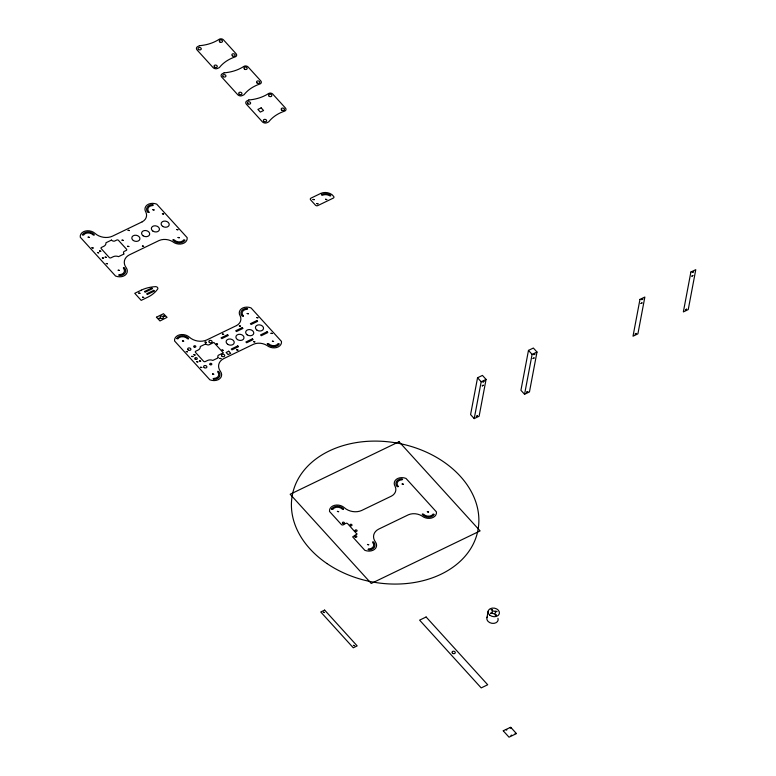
<?xml version="1.0" encoding="UTF-8"?>
<svg xmlns="http://www.w3.org/2000/svg" width="776" height="776" viewBox="0 0 776 776"><rect width="100%" height="100%" fill="white"/><g stroke="black" fill="none" stroke-linecap="round" stroke-linejoin="round"><path stroke-width="1.16" d="M477.55 377.766L470.586 414.588L474.223 418.594L479.112 416.237L486.067 379.415L482.43 375.409L477.55 377.766L481.188 381.773L474.223 418.594M528.475 350.393L520.929 390.299L524.566 394.295L529.455 391.938L536.992 352.032L533.355 348.036L528.475 350.393L532.113 354.389L524.566 394.295M486.969 617.589L488.23 610.906M532.113 354.389L536.992 352.032M481.188 381.773L486.067 379.415M497.95 618.307A5.723 4.278 10.7 0 1 491.868 623.303A5.723 4.278 10.7 0 1 487.503 616.59M353.41 645.389L354.613 645.613L353.41 645.389M82.363 234.769L83.527 235.118A5.723 4.278 10.7 0 1 93.227 234.973L94.148 235.215L94.187 234.488A6.955 5.189 10.7 0 0 82.401 234.662L82.363 234.769M88.144 237.136L89.347 237.369L88.144 237.136M91.946 247.767L93.159 248L91.946 247.767M99.571 250.997L100.773 251.23L99.571 250.997M102.345 257.913L103.547 258.146L102.345 257.913M106.254 263.51L107.457 263.743L106.254 263.51M118.204 270.213L119.407 270.446L118.204 270.213M118.932 275.014L119.611 275.596A6.955 5.189 10.7 0 0 124.432 267.759L123.491 267.497L123.432 268.205A5.723 4.278 10.7 0 1 119.465 274.665L118.932 275.014M122.036 240.153L123.248 240.385L122.036 240.153M127.613 246.293L128.816 246.525L127.613 246.293M128.118 230.317L129.32 230.55L128.118 230.317M138.749 293.076L139.952 293.309L138.749 293.076M142.415 246.06L143.618 246.293L142.415 246.06M142.503 297.208L143.715 297.441L142.503 297.208M149.031 212.284L147.847 212.43A6.955 5.189 10.7 0 1 152.668 204.592L153.347 205.048L152.814 205.524A5.723 4.278 10.7 0 0 148.846 211.974L149.031 212.284M152.872 209.733L154.075 209.966L152.872 209.733M158.779 318.364L159.982 318.596L158.779 318.364M162.397 213.778L163.6 214.011L162.397 213.778M163.503 316.084L164.706 316.317L163.503 316.084M173.038 239.92L173.242 240.366A6.955 5.189 10.7 0 0 185.028 240.191L183.902 239.736A5.723 4.278 10.7 0 1 174.202 239.871L173.038 239.92M176.705 229.512L177.908 229.744L176.705 229.512M178.082 237.485L179.295 237.718L178.082 237.485M176.676 338.54L177.84 338.889A5.723 4.278 10.7 0 1 187.54 338.743L188.461 338.986L188.5 338.258A6.955 5.189 10.7 0 0 176.715 338.433L176.676 338.54M182.447 340.906L183.66 341.139L182.447 340.906M186.259 351.538L187.462 351.77L186.259 351.538M193.884 354.768L195.086 355.001L193.884 354.768M196.648 361.684L197.861 361.917L196.648 361.684M200.567 367.281L201.77 367.514L200.567 367.281M205.058 342.129L206.27 342.361L205.058 342.129M212.517 373.983L213.72 374.216L212.517 373.983M213.245 378.785L213.924 379.367A6.955 5.189 10.7 0 0 218.735 371.529L217.804 371.267L217.746 371.976A5.723 4.278 10.7 0 1 213.778 378.436L213.245 378.785M216.349 343.933L217.552 344.156L216.349 343.933M219.754 358.357L220.956 358.59L219.754 358.357M221.926 350.063L223.129 350.296L221.926 350.063M222.421 334.087L223.624 334.32L222.421 334.087M236.728 349.83L237.931 350.063L236.728 349.83M239.338 325.93L240.541 326.162L239.338 325.93M243.344 316.055L242.16 316.201A6.955 5.189 10.7 0 1 246.981 308.363L247.66 308.819L247.127 309.294A5.723 4.278 10.7 0 0 243.15 315.745L243.344 316.055M247.185 313.504L248.388 313.737L247.185 313.504M253.645 341.663L254.848 341.896L253.645 341.663M256.71 317.549L257.913 317.782L256.71 317.549M267.351 343.69L267.545 344.137A6.955 5.189 10.7 0 0 279.331 343.962L278.215 343.506A5.723 4.278 10.7 0 1 268.515 343.642L267.351 343.69M271.008 333.282L272.211 333.515L271.008 333.282M272.395 341.256L273.598 341.488L272.434 341.139M313.019 199.432L314.222 199.665L313.019 199.432M321.448 194.786L322.418 195.3A6.344 4.734 10.7 0 1 329.722 195.794L330.615 195.969L330.751 195.3A7.566 5.655 10.7 0 0 321.691 194.504L321.487 194.679M331.633 509.046L332.797 509.395A5.723 4.278 10.7 0 1 342.507 509.25L343.428 509.493L343.467 508.765A6.955 5.189 10.7 0 0 331.682 508.94L331.633 509.046M337.415 511.413L338.617 511.646L337.415 511.413M367.475 544.49L368.678 544.723L367.475 544.49M368.212 549.292L368.881 549.874A6.955 5.189 10.7 0 0 373.702 542.036L372.761 541.774L372.713 542.482A5.723 4.278 10.7 0 1 368.736 548.942L368.212 549.292M398.301 486.562L397.128 486.707A6.955 5.189 10.7 0 1 401.939 478.87L402.618 479.325L402.084 479.801A5.723 4.278 10.7 0 0 398.117 486.251L398.301 486.562M402.143 484.011L403.345 484.243L402.143 484.011M422.309 514.197L422.513 514.643A6.955 5.189 10.7 0 0 434.298 514.469L433.183 514.013A5.723 4.278 10.7 0 1 423.473 514.148L422.309 514.197M427.353 511.762L428.565 511.995L427.353 511.762M490.636 613.224L491.839 613.447L490.636 613.224M506.097 729.721L506.893 729.877L506.127 729.644M510.162 727.762L510.967 727.917L510.191 727.684M511.18 735.328L511.985 735.483L511.18 735.328M515.254 733.359L516.059 733.514L515.254 733.359M476.406 416.44L477.356 415.8L476.406 416.44M482.255 385.876L483.205 385.235L482.255 385.876M482.992 381.996L483.943 381.355L482.992 381.996M526.749 392.152L527.699 391.511L526.749 392.152M533.102 358.531L534.082 357.959L533.102 358.531M533.84 354.651L534.819 354.089L533.84 354.651M635.195 334.068L636.145 333.428L635.195 334.068M641.044 303.494L642.024 302.921L641.044 303.494M641.781 299.614L642.761 299.051L641.781 299.614M685.538 309.769L686.517 309.207L685.538 309.769M691.891 276.149L692.842 275.509L691.891 276.149M692.619 272.279L693.569 271.629L692.619 272.279M495.049 614.776L496.252 615.038L495.049 614.776M323.311 612.245L324.504 612.516L323.311 612.245M97.495 252.549L98.688 252.83L97.495 252.549M191.808 356.329L193.001 356.601L191.808 356.329M356.882 534.004L352.663 536.885L364.836 550.32A8.594 6.412 10.7 0 0 374.527 549.36A8.594 6.412 10.7 0 0 375.409 541.91A13.279 9.913 10.7 0 1 378.63 529.154L408.438 514.769A11.834 8.837 10.7 0 1 421.998 516.011A8.594 6.412 10.7 0 0 431.65 518.009A8.594 6.412 10.7 0 0 436.442 511.937L405.984 478.414A8.594 6.412 10.7 0 0 396.439 479.258A8.594 6.412 10.7 0 0 395.197 486.513A11.834 8.837 10.7 0 1 391.473 496.097L361.655 510.482A13.279 9.913 10.7 0 1 344.282 507.659A8.594 6.412 10.7 0 0 334.524 505.341A8.594 6.412 10.7 0 0 329.528 511.471L341.605 524.76C343.516 526.196 345.621 521.976 347.464 523.47L356.882 534.004M491.256 609.723L492.45 610.004L491.256 609.723M156.432 317.248L159.992 320.954L167.053 317.345L163.494 313.717L156.451 317.171M503.246 730.827L509.027 737.181L516.457 733.592L510.686 727.238L503.275 730.75M316.783 203.535L317.976 203.826L316.783 203.535M105.158 257.099L106.341 257.399L105.158 257.099M199.461 360.869L200.654 361.17L199.461 360.869M325.58 199.277L326.764 199.597L325.58 199.277M639.967 299.39L633.012 336.212L637.901 333.855L644.856 297.033L639.967 299.39M690.892 272.017L683.355 311.923L688.244 309.566L695.781 269.66L690.892 272.017M495.689 611.236L496.844 611.633L495.689 611.236M199.5 45.697L197.715 46.56A3.269 2.444 10.7 0 0 197.055 49.945L213.051 67.561A3.269 2.444 10.7 0 0 217.6 68.433L219.385 67.57A40.963 30.584 10.7 0 1 235.196 56.871A2.891 2.153 10.7 0 0 236.108 53.748L223.498 39.877A2.891 2.153 10.7 0 0 219.201 39.266A40.963 30.584 10.7 0 1 199.5 45.697M224.167 72.837L222.382 73.701A3.269 2.444 10.7 0 0 221.723 77.086L237.718 94.701A3.269 2.444 10.7 0 0 242.267 95.574L244.052 94.711A40.963 30.584 10.7 0 1 259.863 84.012A2.891 2.153 10.7 0 0 260.775 80.888L248.165 67.017A2.891 2.153 10.7 0 0 243.858 66.406A40.963 30.584 10.7 0 1 224.167 72.837M248.834 99.978L247.049 100.841A3.269 2.444 10.7 0 0 246.39 104.236L262.385 121.842A3.269 2.444 10.7 0 0 266.934 122.715L268.719 121.851A40.963 30.584 10.7 0 1 284.53 111.152A2.891 2.153 10.7 0 0 285.442 108.029L272.832 94.158A2.891 2.153 10.7 0 0 268.525 93.547A40.963 30.584 10.7 0 1 248.834 99.978M261.153 107.854L257.894 109.426L260.319 112.093L263.578 110.522L261.153 107.854M142.202 221.82L112.384 236.205A13.279 9.913 10.7 0 1 95.011 233.382A8.594 6.412 10.7 0 0 85.253 231.064A8.594 6.412 10.7 0 0 80.258 237.194L115.566 276.043A8.594 6.412 10.7 0 0 125.256 275.082A8.594 6.412 10.7 0 0 126.139 267.633A13.279 9.913 10.7 0 1 129.359 254.877L159.167 240.492A11.834 8.837 10.7 0 1 172.728 241.734A8.594 6.412 10.7 0 0 182.379 243.722A8.594 6.412 10.7 0 0 187.171 237.66L156.713 204.136A8.594 6.412 10.7 0 0 147.168 204.98A8.594 6.412 10.7 0 0 145.927 212.236A11.834 8.837 10.7 0 1 142.202 221.82M111.472 240.094L105.934 242.772A5.49 4.103 10.7 0 1 103.771 246.312L101.491 247.408A1.232 0.912 10.7 0 0 101.239 248.679L109.241 257.486A1.232 0.912 10.7 0 0 110.949 257.816L113.228 256.71A5.49 4.103 10.7 0 1 118.544 256.643L124.082 253.965A2.774 2.066 10.7 0 1 123.966 251.531L126.246 250.425A1.232 0.912 10.7 0 0 126.498 249.154L118.495 240.356A1.232 0.912 10.7 0 0 116.798 240.026L114.518 241.123A2.764 2.066 10.7 0 1 111.472 240.094M320.721 193.437L310.953 198.152A1.639 1.222 10.7 0 0 310.613 199.849L315.463 205.184A1.639 1.222 10.7 0 0 317.733 205.621L333.302 198.103A1.639 1.222 10.7 0 0 333.631 196.415L332.06 194.679A9.137 6.819 10.7 0 0 320.721 193.437M141.271 290.156L134.762 293.299L141.184 300.37L147.702 297.227A34.028 25.404 10.7 0 0 157.625 289.118A2.105 1.571 10.7 0 0 157.441 287.44A2.105 1.571 10.7 0 0 155.394 286.654A34.028 25.404 10.7 0 0 141.271 290.156M151.756 288.022L144.491 291.524L145.131 292.232L152.397 288.72L151.756 288.022M153.764 290.36L146.674 293.784L147.294 294.473L154.395 291.058L153.764 290.36M236.505 325.59L206.697 339.975A13.279 9.913 10.7 0 1 189.325 337.153A8.594 6.412 10.7 0 0 179.566 334.834A8.594 6.412 10.7 0 0 174.571 340.965L209.879 379.813A8.594 6.412 10.7 0 0 219.569 378.853A8.594 6.412 10.7 0 0 220.452 371.403A13.279 9.913 10.7 0 1 223.663 358.648L253.48 344.263A11.834 8.837 10.7 0 1 267.041 345.504A8.594 6.412 10.7 0 0 276.692 347.502A8.594 6.412 10.7 0 0 281.484 341.43L251.026 307.907A8.594 6.412 10.7 0 0 241.481 308.751A8.594 6.412 10.7 0 0 240.23 316.007A11.834 8.837 10.7 0 1 236.505 325.59M205.786 343.865L200.247 346.542A5.49 4.103 10.7 0 1 198.084 350.083L195.804 351.179A1.232 0.912 10.7 0 0 195.552 352.45L203.554 361.257A1.232 0.912 10.7 0 0 205.252 361.587L207.531 360.481A5.49 4.103 10.7 0 1 212.857 360.413L218.395 357.736A2.774 2.066 10.7 0 1 218.279 355.301L223.333 352.867L213.875 342.459L208.822 344.893A2.764 2.066 10.7 0 1 205.786 343.865M227.581 334.689L221.073 337.832L221.8 338.637L228.309 335.494L227.581 334.689M242.238 327.627L235.72 330.76L236.447 331.565L242.966 328.423L242.238 327.627M256.885 320.556L250.376 323.699L251.104 324.494L257.613 321.351L256.885 320.556M237.766 345.902L231.248 349.045L231.976 349.84L238.494 346.697L237.766 345.902M252.423 338.831L245.905 341.974L246.632 342.769L253.151 339.626L252.423 338.831M267.07 331.759L260.561 334.902L261.289 335.698L267.798 332.555L267.07 331.759M228.745 351.208L226.136 352.469L228.076 354.603L230.685 353.342L228.745 351.208M399.048 441.719L290.166 494.254L371.238 583.455L480.111 530.91L399.048 441.719M324.649 610.101L320.74 611.983L353.274 647.776L357.173 645.894L324.649 610.101M426.121 616.998L419.612 620.14L481.198 687.905L487.706 684.762L426.121 616.998M489.821 615.174A5.723 4.278 10.7 0 0 499.278 613.865A5.723 4.278 10.7 0 0 492.159 608.112A5.723 4.278 10.7 0 0 489.821 615.174M492.517 613.263A1.804 1.348 10.7 0 0 495.495 612.846A1.804 1.348 10.7 0 0 493.255 611.042A1.804 1.348 10.7 0 0 492.517 613.263M452.65 653.334A1.639 1.222 10.7 0 0 455.269 652.762A1.639 1.222 10.7 0 0 453.058 651.258A1.639 1.222 10.7 0 0 452.65 653.334M133.346 240.511A4.093 3.055 10.7 0 0 139.884 239.076A4.093 3.055 10.7 0 0 134.364 235.322A4.093 3.055 10.7 0 0 133.346 240.511M143.124 235.797A4.093 3.055 10.7 0 0 149.652 234.362A4.093 3.055 10.7 0 0 144.142 230.608A4.093 3.055 10.7 0 0 143.124 235.797M152.891 231.083A4.093 3.055 10.7 0 0 159.419 229.647A4.093 3.055 10.7 0 0 153.91 225.894A4.093 3.055 10.7 0 0 152.891 231.083M162.659 226.369A4.093 3.055 10.7 0 0 169.187 224.933A4.093 3.055 10.7 0 0 163.678 221.179A4.093 3.055 10.7 0 0 162.659 226.369M327.006 563.57A94.459 70.529 10.7 0 0 477.89 530.483A94.459 70.529 10.7 0 0 350.529 443.697A94.459 70.529 10.7 0 0 327.006 563.57M160.739 318.218A1.639 1.222 10.7 0 0 163.348 317.646A1.639 1.222 10.7 0 0 161.146 316.142A1.639 1.222 10.7 0 0 160.739 318.218M256.963 330.139A4.093 3.055 10.7 0 0 263.5 328.714A4.093 3.055 10.7 0 0 257.981 324.95A4.093 3.055 10.7 0 0 256.963 330.139M247.195 334.854A4.093 3.055 10.7 0 0 253.733 333.428A4.093 3.055 10.7 0 0 248.213 329.664A4.093 3.055 10.7 0 0 247.195 334.854M237.427 339.568A4.093 3.055 10.7 0 0 243.965 338.132A4.093 3.055 10.7 0 0 238.445 334.378A4.093 3.055 10.7 0 0 237.427 339.568M227.659 344.282A4.093 3.055 10.7 0 0 234.197 342.846A4.093 3.055 10.7 0 0 228.677 339.093A4.093 3.055 10.7 0 0 227.659 344.282M195.203 359.142A1.232 0.912 10.7 0 0 197.23 358.861A1.232 0.912 10.7 0 0 195.717 357.629A1.232 0.912 10.7 0 0 195.203 359.142M194.175 347.027A1.018 0.766 10.7 0 0 195.814 346.678A1.018 0.766 10.7 0 0 194.436 345.737A1.018 0.766 10.7 0 0 194.175 347.027M210.15 364.613A1.018 0.766 10.7 0 0 211.809 364.313A1.018 0.766 10.7 0 0 210.471 363.333A1.018 0.766 10.7 0 0 210.15 364.613M204.214 367.611A1.639 1.222 10.7 0 0 206.872 367.116A1.639 1.222 10.7 0 0 204.728 365.554A1.639 1.222 10.7 0 0 204.214 367.611M188.064 349.869A1.639 1.222 10.7 0 0 190.818 349.666A1.639 1.222 10.7 0 0 188.937 347.92A1.639 1.222 10.7 0 0 188.064 349.869M222.111 356.349A1.639 1.222 10.7 0 0 224.72 355.777A1.639 1.222 10.7 0 0 222.518 354.273A1.639 1.222 10.7 0 0 222.111 356.349M209.278 342.303A1.639 1.222 10.7 0 0 212.042 342.119A1.639 1.222 10.7 0 0 210.199 340.354A1.639 1.222 10.7 0 0 209.278 342.303M198.646 49.577A1.639 1.222 10.7 0 0 201.265 49.004A1.639 1.222 10.7 0 0 199.063 47.501A1.639 1.222 10.7 0 0 198.646 49.577M219.889 42.011A1.639 1.222 10.7 0 0 222.499 41.438A1.639 1.222 10.7 0 0 220.297 39.935A1.639 1.222 10.7 0 0 219.889 42.011M214.651 67.182A1.639 1.222 10.7 0 0 217.27 66.61A1.639 1.222 10.7 0 0 215.059 65.106A1.639 1.222 10.7 0 0 214.651 67.182M232.49 55.891A1.639 1.222 10.7 0 0 235.109 55.309A1.639 1.222 10.7 0 0 232.897 53.806A1.639 1.222 10.7 0 0 232.49 55.891M244.556 69.161A1.639 1.222 10.7 0 0 247.166 68.579A1.639 1.222 10.7 0 0 244.964 67.076A1.639 1.222 10.7 0 0 244.556 69.161M239.318 94.323A1.639 1.222 10.7 0 0 241.937 93.751A1.639 1.222 10.7 0 0 239.726 92.247A1.639 1.222 10.7 0 0 239.318 94.323M257.157 83.032A1.639 1.222 10.7 0 0 259.776 82.46A1.639 1.222 10.7 0 0 257.564 80.956A1.639 1.222 10.7 0 0 257.157 83.032M223.313 76.717A1.639 1.222 10.7 0 0 225.932 76.145A1.639 1.222 10.7 0 0 223.721 74.642A1.639 1.222 10.7 0 0 223.313 76.717M281.824 110.173A1.639 1.222 10.7 0 0 284.443 109.6A1.639 1.222 10.7 0 0 282.231 108.097A1.639 1.222 10.7 0 0 281.824 110.173M263.985 121.463A1.639 1.222 10.7 0 0 266.605 120.891A1.639 1.222 10.7 0 0 264.393 119.388A1.639 1.222 10.7 0 0 263.985 121.463M247.981 103.858A1.639 1.222 10.7 0 0 250.6 103.286A1.639 1.222 10.7 0 0 248.388 101.782A1.639 1.222 10.7 0 0 247.981 103.858M269.224 96.302A1.639 1.222 10.7 0 0 271.833 95.72A1.639 1.222 10.7 0 0 269.631 94.216A1.639 1.222 10.7 0 0 269.224 96.302M350.364 525.585A1.018 0.766 10.7 0 0 351.994 525.226A1.018 0.766 10.7 0 0 350.616 524.285A1.018 0.766 10.7 0 0 350.364 525.585M355.457 531.182A1.018 0.766 10.7 0 0 357.086 530.823A1.018 0.766 10.7 0 0 355.709 529.892A1.018 0.766 10.7 0 0 355.457 531.182M355.185 537.07A1.018 0.766 10.7 0 0 356.815 536.711A1.018 0.766 10.7 0 0 355.437 535.77A1.018 0.766 10.7 0 0 355.185 537.07M342.817 523.47A1.018 0.766 10.7 0 0 344.447 523.111A1.018 0.766 10.7 0 0 343.07 522.17A1.018 0.766 10.7 0 0 342.817 523.47"/></g></svg>
